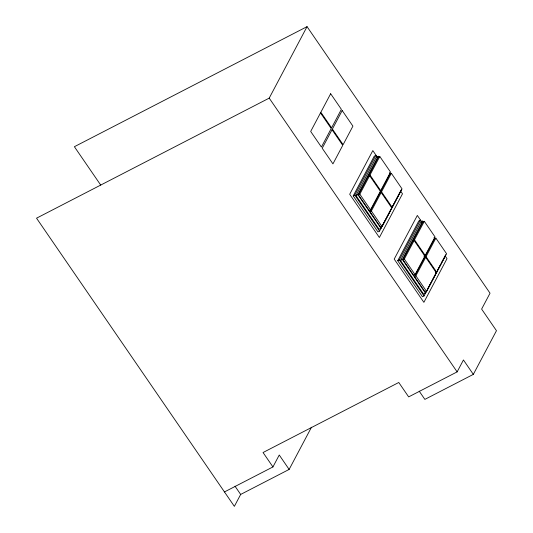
<?xml version="1.0" encoding="UTF-8"?>
<svg xmlns="http://www.w3.org/2000/svg" width="533" height="533" viewBox="0 0 533 533"><rect width="100%" height="100%" fill="white"/><g stroke="black" fill="none" stroke-linecap="round" stroke-linejoin="round"><path stroke-width="0.8" d="M311.499 427.2L289.139 469.426L240.669 494.437L234.36 506.35L36.537 218.184L269.205 98.125L307.048 26.65L490.034 293.203L481.625 309.087L496.463 330.7L473.331 374.379L424.861 399.39L419.211 391.155M400.563 191.38L379.536 231.095L377.95 231.915L353.219 195.891L374.246 156.182L375.838 155.363L377.237 157.402M353.219 195.891L354.811 195.071L375.838 155.363M401.282 189.868L380.955 228.251L379.063 229.23L355.984 195.611L376.311 157.222L378.203 156.249L379.143 157.621M355.984 195.611L357.876 194.632L378.203 156.249M358.462 194.905L368.276 176.37L369.642 175.67L380.355 191.28L370.542 209.809L369.182 210.515L358.462 194.905L359.828 194.199L369.642 175.67M369.989 175.004L379.802 156.475L390.516 172.086L380.709 190.614L369.989 175.004L368.629 175.71L378.437 157.182L379.802 156.475M370.002 211.714L379.816 193.179L381.182 192.48L391.895 208.09L382.081 226.618L380.722 227.325L370.002 211.714L371.368 211.008L381.182 192.48M381.528 191.813L391.342 173.285L402.055 188.895L392.248 207.424L381.528 191.813L380.169 192.52L389.976 173.991L391.342 173.285M224.466 491.939L272.943 466.928L279.252 455.015L289.139 469.426M445.075 256.22L424.048 295.928L422.456 296.748L397.731 260.73L418.751 221.022L420.344 220.196L421.743 222.234M397.731 260.73L399.317 259.911L420.344 220.196M427 290.192L425.467 293.09L423.575 294.069L400.496 260.45L420.817 222.061L422.709 221.082L423.655 222.454M400.496 260.45L402.388 259.471L422.709 221.082M402.975 259.738L412.789 241.209L414.148 240.503L424.868 256.113L415.054 274.648L413.688 275.348L402.975 259.738L404.34 259.038L414.148 240.503M424.315 221.315L422.949 222.014L413.135 240.55L414.501 239.843L424.315 221.315L435.028 236.919L425.214 255.454L423.855 256.153M414.514 276.547L424.328 258.019L425.687 257.312L436.407 272.923L426.593 291.458L425.227 292.157L414.514 276.547L415.88 275.847L425.687 257.312M435.854 238.124L434.488 238.824L424.674 257.359L426.04 256.653L435.854 238.124L446.567 253.728L436.754 272.263L435.394 272.963M427.766 288.746L431.217 282.224M431.983 280.778L436.587 272.083M437.353 270.637L440.804 264.121M441.571 262.669L445.795 254.701M272.943 466.928L263.049 452.524L398.771 382.487L408.664 396.892L457.134 371.881L463.444 359.968L473.331 374.379M307.048 26.65L74.387 146.708L100.724 185.084M389.51 172.712L390.449 174.084M434.015 237.551L434.961 238.924M377.064 156.769L372.82 150.592L349.695 194.279L379.369 237.498L402.495 193.819L400.609 191.074M422.043 222.294L417.332 215.432L394.207 259.111L423.882 302.338L447.007 258.658L445.122 255.913M414.501 239.843L425.214 255.454M426.04 256.653L436.754 272.263M359.828 194.199L370.542 209.809M371.368 211.008L382.081 226.618M404.34 259.038L415.054 274.648M415.88 275.847L426.593 291.458M357.876 194.632L380.955 228.251M402.388 259.471L425.467 293.09M354.811 195.071L379.536 231.095M399.317 259.911L424.048 295.928M269.205 98.125L457.134 371.881M235.013 486.203L240.669 494.437M320.5 112.916L310.686 131.451L321.406 147.061L331.213 128.526L320.5 112.916M330.66 93.728L320.853 112.256L331.566 127.867L341.38 109.332L330.66 93.728M332.039 129.726L322.225 148.261L332.945 163.871L342.752 145.336L332.039 129.726M342.199 110.538L332.392 129.066L343.105 144.676L352.919 126.141L342.199 110.538"/></g></svg>
